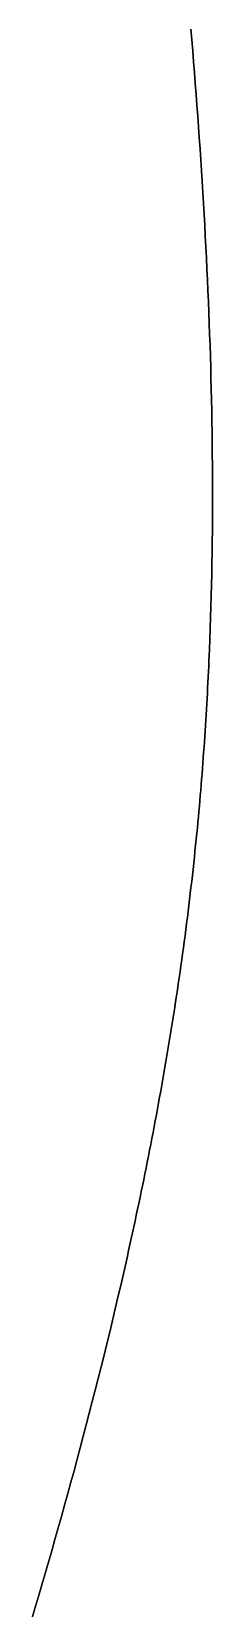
# Model space of a CAD drawing. Header units: millimetres. Extents: x 1811966 to 2218310, y 20519 to 471429.
# Drawn here: x 1926691 to 1928332, y 155624 to 169904 of the extents above; entities that cross this region are included whole.
import ezdxf

# ---------------------------------------------------------------- set-up
doc = ezdxf.new("R2010")
doc.units = ezdxf.units.MM
doc.layers.add('CLOSED_AREAS', color=7, linetype='Continuous')

msp = doc.modelspace()

# ---------------------------------------------------------------- linework, layer by layer
at = {"layer": 'CLOSED_AREAS'}
for points in [[(1928136.538, 169925.938), (1928144.793, 169827.595), (1928152.912, 169729.212), (1928160.891, 169630.791), (1928168.728, 169532.334), (1928176.419, 169433.842), (1928183.962, 169335.317), (1928191.354, 169236.759), (1928198.592, 169138.172), (1928205.673, 169039.557), (1928212.594, 168940.914), (1928219.352, 168842.247), (1928225.945, 168743.555), (1928232.369, 168644.842), (1928238.621, 168546.108), (1928244.7, 168447.356), (1928250.601, 168348.586), (1928256.322, 168249.801), (1928261.859, 168151.002), (1928267.211, 168052.191), (1928272.374, 167953.369), (1928277.345, 167854.538), (1928282.122, 167755.699), (1928286.7, 167656.855), (1928291.079, 167558.006), (1928295.254, 167459.155), (1928299.222, 167360.303), (1928302.982, 167261.451), (1928306.529, 167162.601), (1928309.862, 167063.756), (1928312.976, 166964.915), (1928315.87, 166866.082), (1928318.54, 166767.258), (1928320.983, 166668.444), (1928323.197, 166569.641), (1928325.179, 166470.852), (1928326.925, 166372.079), (1928328.433, 166273.322), (1928329.699, 166174.583), (1928330.722, 166075.864), (1928331.498, 165977.167), (1928332.024, 165878.493), (1928332.297, 165779.844), (1928332.315, 165681.221), (1928332.074, 165582.627), (1928331.571, 165484.062), (1928330.805, 165385.528), (1928329.771, 165287.027), (1928328.467, 165188.56), (1928326.89, 165090.13), (1928325.036, 164991.737), (1928322.904, 164893.384), (1928320.491, 164795.072), (1928317.792, 164696.802), (1928314.806, 164598.576), (1928311.53, 164500.396), (1928307.96, 164402.264), (1928304.094, 164304.18), (1928302.049, 164255.157), (1928299.929, 164206.147), (1928297.733, 164157.15), (1928295.461, 164108.166), (1928293.114, 164059.196), (1928290.689, 164010.24), (1928288.188, 163961.297), (1928285.609, 163912.368), (1928282.953, 163863.454), (1928280.218, 163814.554), (1928277.405, 163765.669), (1928274.513, 163716.798), (1928271.542, 163667.943), (1928268.492, 163619.103), (1928265.362, 163570.278), (1928262.151, 163521.469), (1928258.86, 163472.676), (1928255.488, 163423.899), (1928252.035, 163375.139), (1928248.5, 163326.395), (1928244.883, 163277.667), (1928241.183, 163228.957), (1928237.401, 163180.263), (1928233.535, 163131.587), (1928229.586, 163082.928), (1928225.553, 163034.287), (1928221.436, 162985.664), (1928217.235, 162937.059), (1928212.948, 162888.472), (1928208.576, 162839.904), (1928204.119, 162791.355), (1928199.575, 162742.824), (1928194.945, 162694.313), (1928190.228, 162645.821), (1928184.783, 162590.942), (1928179.227, 162536.088), (1928173.56, 162481.259), (1928167.783, 162426.456), (1928161.896, 162371.678), (1928155.901, 162316.924), (1928149.798, 162262.196), (1928143.587, 162207.494), (1928137.268, 162152.816), (1928130.844, 162098.164), (1928124.313, 162043.538), (1928117.677, 161988.936), (1928110.936, 161934.361), (1928104.09, 161879.81), (1928097.141, 161825.285), (1928090.089, 161770.786), (1928082.935, 161716.313), (1928075.678, 161661.865), (1928068.32, 161607.442), (1928060.861, 161553.045), (1928053.302, 161498.675), (1928045.643, 161444.329), (1928037.886, 161390.01), (1928030.029, 161335.717), (1928022.075, 161281.449), (1928014.023, 161227.207), (1928005.874, 161172.992), (1927997.629, 161118.802), (1927989.289, 161064.638), (1927980.853, 161010.5), (1927972.323, 160956.389), (1927963.698, 160902.303), (1927954.981, 160848.244), (1927946.17, 160794.211), (1927937.268, 160740.204), (1927928.273, 160686.224), (1927919.187, 160632.27), (1927910.011, 160578.342), (1927900.745, 160524.441), (1927891.39, 160470.566), (1927881.945, 160416.717), (1927872.413, 160362.895), (1927862.793, 160309.099), (1927853.085, 160255.331), (1927843.291, 160201.588), (1927833.411, 160147.873), (1927823.446, 160094.184), (1927813.396, 160040.521), (1927803.261, 159986.886), (1927793.043, 159933.277), (1927782.742, 159879.695), (1927772.358, 159826.14), (1927761.892, 159772.612), (1927751.345, 159719.111), (1927740.717, 159665.637), (1927730.009, 159612.19), (1927719.221, 159558.769), (1927708.354, 159505.376), (1927697.408, 159452.011), (1927686.384, 159398.672), (1927675.283, 159345.36), (1927664.106, 159292.076), (1927652.851, 159238.819), (1927641.522, 159185.589), (1927630.117, 159132.386), (1927618.637, 159079.211), (1927607.084, 159026.064), (1927595.457, 158972.944), (1927583.757, 158919.851), (1927571.985, 158866.786), (1927560.141, 158813.748), (1927548.226, 158760.738), (1927524.186, 158654.801), (1927499.867, 158548.974), (1927475.276, 158443.259), (1927450.416, 158337.655), (1927425.292, 158232.163), (1927399.909, 158126.783), (1927374.271, 158021.515), (1927348.383, 157916.36), (1927322.249, 157811.317), (1927295.874, 157706.388), (1927269.263, 157601.572), (1927242.419, 157496.869), (1927215.348, 157392.281), (1927188.055, 157287.807), (1927160.543, 157183.448), (1927132.818, 157079.203), (1927104.883, 156975.074), (1927076.744, 156871.06), (1927048.406, 156767.162), (1927019.871, 156663.38), (1926991.146, 156559.715), (1926962.235, 156456.166), (1926933.142, 156352.733), (1926903.872, 156249.419), (1926874.43, 156146.221), (1926844.819, 156043.142), (1926815.045, 155940.18), (1926785.113, 155837.337), (1926753.87, 155730.686), (1926722.458, 155624.164), (1926690.87, 155517.774)], [(1926690.87, 155517.774), (1926722.458, 155624.164), (1926753.87, 155730.686), (1926785.113, 155837.337), (1926815.045, 155940.18), (1926844.819, 156043.142), (1926874.43, 156146.221), (1926903.872, 156249.419), (1926933.142, 156352.733), (1926962.235, 156456.166), (1926991.146, 156559.715), (1927019.871, 156663.38), (1927048.406, 156767.162), (1927076.744, 156871.06), (1927104.883, 156975.074), (1927132.818, 157079.203), (1927160.543, 157183.448), (1927188.055, 157287.807), (1927215.348, 157392.281), (1927242.419, 157496.869), (1927269.263, 157601.572), (1927295.874, 157706.388), (1927322.249, 157811.317), (1927348.383, 157916.36), (1927374.271, 158021.515), (1927399.909, 158126.783), (1927425.292, 158232.163), (1927450.416, 158337.655), (1927475.276, 158443.259), (1927499.867, 158548.974), (1927524.186, 158654.801), (1927548.226, 158760.738), (1927560.141, 158813.748), (1927571.985, 158866.786), (1927583.757, 158919.851), (1927595.457, 158972.944), (1927607.084, 159026.064), (1927618.637, 159079.211), (1927630.117, 159132.386), (1927641.522, 159185.589), (1927652.851, 159238.819), (1927664.106, 159292.076), (1927675.283, 159345.36), (1927686.384, 159398.672), (1927697.408, 159452.011), (1927708.354, 159505.376), (1927719.221, 159558.769), (1927730.009, 159612.19), (1927740.717, 159665.637), (1927751.345, 159719.111), (1927761.892, 159772.612), (1927772.358, 159826.14), (1927782.742, 159879.695), (1927793.043, 159933.277), (1927803.261, 159986.886), (1927813.396, 160040.521), (1927823.446, 160094.184), (1927833.411, 160147.873), (1927843.291, 160201.588), (1927853.085, 160255.331), (1927862.793, 160309.099), (1927872.413, 160362.895), (1927881.945, 160416.717), (1927891.39, 160470.566), (1927900.745, 160524.441), (1927910.011, 160578.342), (1927919.187, 160632.27), (1927928.273, 160686.224), (1927937.268, 160740.204), (1927946.17, 160794.211), (1927954.981, 160848.244), (1927963.698, 160902.303), (1927972.323, 160956.389), (1927980.853, 161010.5), (1927989.289, 161064.638), (1927997.629, 161118.802), (1928005.874, 161172.992), (1928014.023, 161227.207), (1928022.075, 161281.449), (1928030.029, 161335.717), (1928037.886, 161390.01), (1928045.643, 161444.329), (1928053.302, 161498.675), (1928060.861, 161553.045), (1928068.32, 161607.442), (1928075.678, 161661.865), (1928082.935, 161716.313), (1928090.089, 161770.786), (1928097.141, 161825.285), (1928104.09, 161879.81), (1928110.936, 161934.361), (1928117.677, 161988.936), (1928124.313, 162043.538), (1928130.844, 162098.164), (1928137.268, 162152.816), (1928143.587, 162207.494), (1928149.798, 162262.196), (1928155.901, 162316.924), (1928161.896, 162371.678), (1928167.783, 162426.456), (1928173.56, 162481.259), (1928179.227, 162536.088), (1928184.783, 162590.942), (1928190.228, 162645.821), (1928194.945, 162694.313), (1928199.575, 162742.824), (1928204.119, 162791.355), (1928208.576, 162839.904), (1928212.948, 162888.472), (1928217.235, 162937.059), (1928221.436, 162985.664), (1928225.553, 163034.287), (1928229.586, 163082.928), (1928233.535, 163131.587), (1928237.401, 163180.263), (1928241.183, 163228.957), (1928244.883, 163277.667), (1928248.5, 163326.395), (1928252.035, 163375.139), (1928255.488, 163423.899), (1928258.86, 163472.676), (1928262.151, 163521.469), (1928265.362, 163570.278), (1928268.492, 163619.103), (1928271.542, 163667.943), (1928274.513, 163716.798), (1928277.405, 163765.669), (1928280.218, 163814.554), (1928282.953, 163863.454), (1928285.609, 163912.368), (1928288.188, 163961.297), (1928290.689, 164010.24), (1928293.114, 164059.196), (1928295.461, 164108.166), (1928297.733, 164157.15), (1928299.929, 164206.147), (1928302.049, 164255.157), (1928304.094, 164304.18), (1928307.96, 164402.264), (1928311.53, 164500.396), (1928314.806, 164598.576), (1928317.792, 164696.802), (1928320.491, 164795.072), (1928322.904, 164893.384), (1928325.036, 164991.737), (1928326.89, 165090.13), (1928328.467, 165188.56), (1928329.771, 165287.027), (1928330.805, 165385.528), (1928331.571, 165484.062), (1928332.074, 165582.627), (1928332.315, 165681.221), (1928332.297, 165779.844), (1928332.024, 165878.493), (1928331.498, 165977.167), (1928330.722, 166075.864), (1928329.699, 166174.583), (1928328.433, 166273.322), (1928326.925, 166372.079), (1928325.179, 166470.852), (1928323.197, 166569.641), (1928320.983, 166668.444), (1928318.54, 166767.258), (1928315.87, 166866.082), (1928312.976, 166964.915), (1928309.862, 167063.756), (1928306.529, 167162.601), (1928302.982, 167261.451), (1928299.222, 167360.303), (1928295.254, 167459.155), (1928291.079, 167558.006), (1928286.7, 167656.855), (1928282.122, 167755.699), (1928277.345, 167854.538), (1928272.374, 167953.369), (1928267.211, 168052.191), (1928261.859, 168151.002), (1928256.322, 168249.801), (1928250.601, 168348.586), (1928244.7, 168447.356), (1928238.621, 168546.108), (1928232.369, 168644.842), (1928225.945, 168743.555), (1928219.352, 168842.247), (1928212.594, 168940.914), (1928205.673, 169039.557), (1928198.592, 169138.172), (1928191.354, 169236.759), (1928183.962, 169335.317), (1928176.419, 169433.842), (1928168.728, 169532.334), (1928160.891, 169630.791), (1928152.912, 169729.212), (1928144.793, 169827.595), (1928136.538, 169925.938)]]:
    msp.add_lwpolyline(points, dxfattribs=at)

doc.saveas('drawing.dxf')
